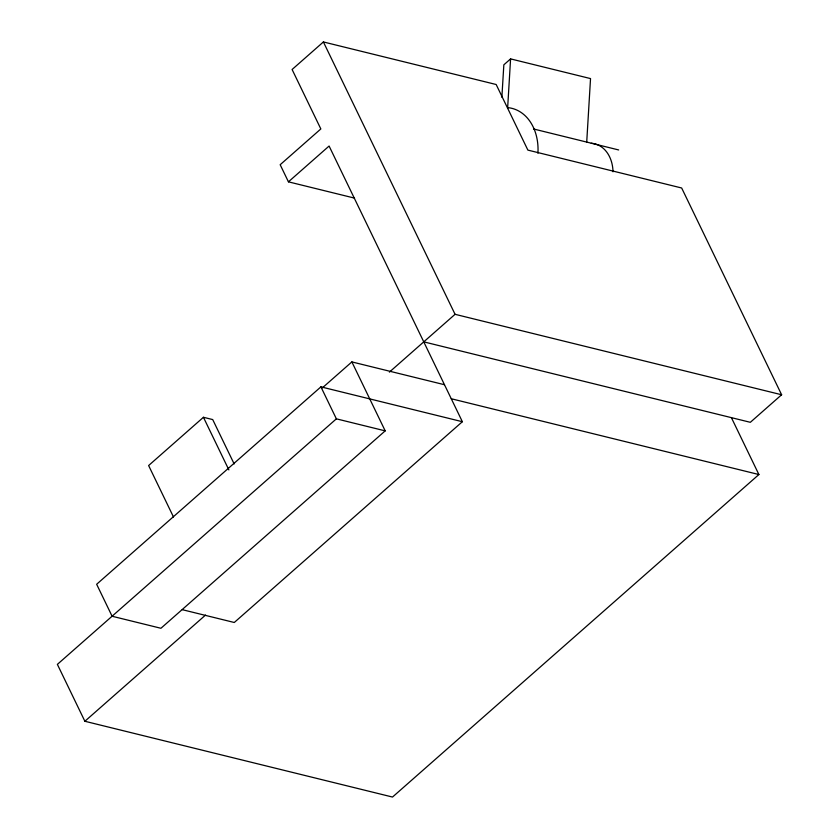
<?xml version="1.0" encoding="UTF-8"?>
<svg xmlns="http://www.w3.org/2000/svg" width="839" height="839" viewBox="0 0 839 839"><rect width="100%" height="100%" fill="white"/><g stroke="black" fill="none" stroke-linecap="round" stroke-linejoin="round"><path stroke-width="1.26" d="M501.869 97.251L503.84 64.823L510.584 58.887L590.53 78.583L586.713 142.148M507.626 108.189L510.584 58.887M423.768 341.861L750.328 422.311L781.623 394.76L681.667 187.999L527.878 150.108L496.164 84.508L323.393 41.95L292.098 69.501L320.834 128.944L280.174 164.727L288.438 181.832L354.519 198.109M288.438 181.832L329.098 146.038L462.362 421.713L234.28 622.486L182.252 609.67M234.154 463.936L212.707 419.573L203.437 417.287L148.618 465.54L173.484 516.981M462.362 421.713L320.918 386.863L96.653 584.269L112.111 616.246L160.931 628.275L385.195 430.868L351.866 361.913L322.365 387.87M385.195 430.868L336.376 418.839L57.377 664.373L84.875 721.267L392.505 797.05L758.896 474.538L731.398 417.644M389.38 372.128L455.063 314.31L781.623 394.76M84.875 721.267L205.524 615.071M533.499 128.965L618.658 149.95M351.866 361.913L444.481 384.723M451.267 398.745L758.896 474.538M323.393 41.95L455.063 314.31M320.918 386.863L336.376 418.839M203.437 417.287L228.869 469.903M591.254 143.249A34.357 26.072 -76.2 0 1 613.015 171.796M507.847 107.633A48.977 37.168 -76.2 0 1 537.946 153.233"/></g></svg>
